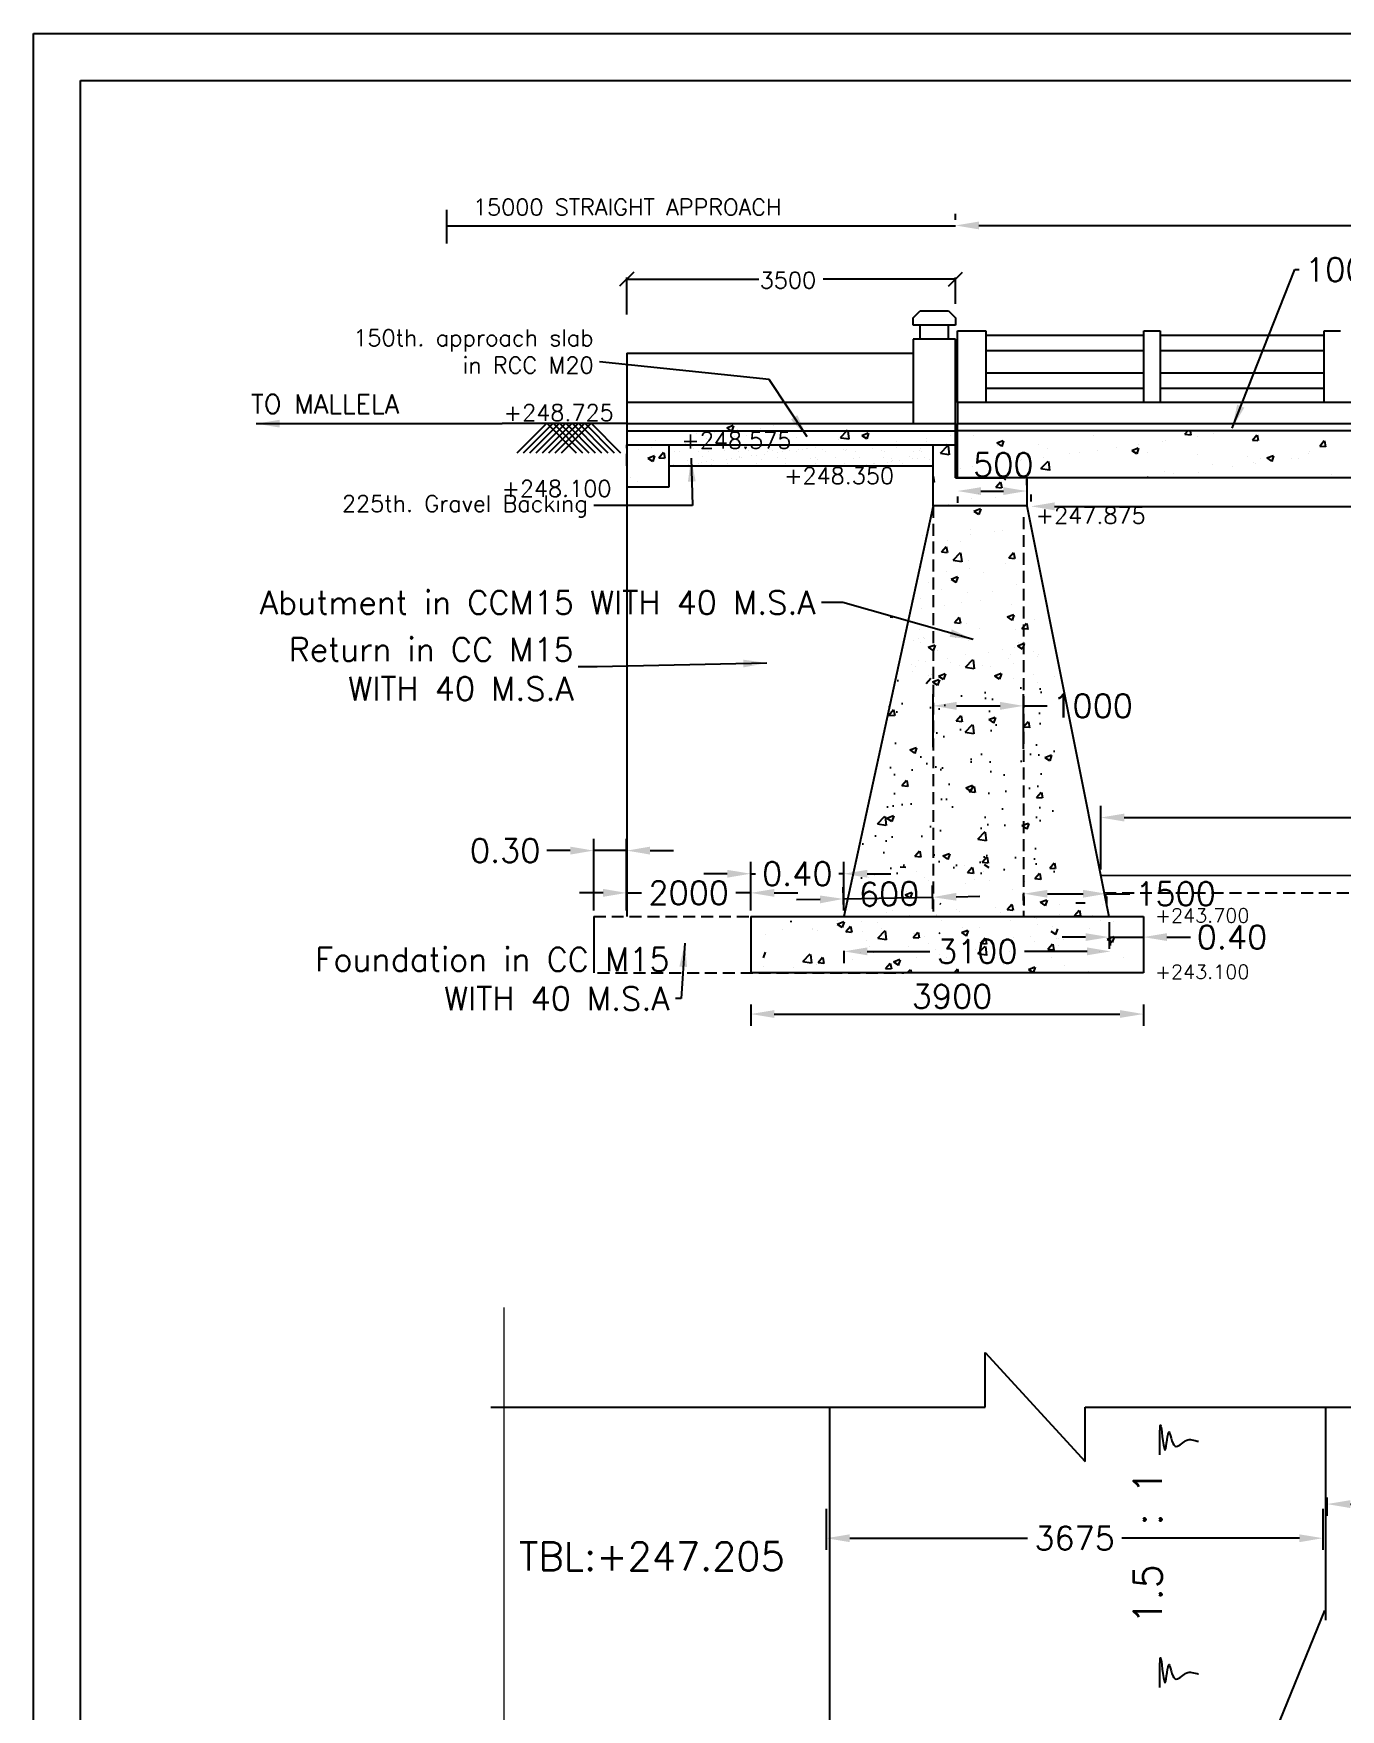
# Model space of a CAD drawing. Header units: inches. Extents: x 51525 to 54746, y 80446 to 81529.
# Drawn here: x 51525.3 to 51664.4, y 81328 to 81506.5 of the extents above; entities that cross this region are included whole.
import ezdxf

# ---------------------------------------------------------------- set-up
doc = ezdxf.new("R2010")
doc.units = ezdxf.units.IN
doc.header["$MEASUREMENT"] = 0
doc.linetypes.add('DASHED2', pattern=[9.525, 6.35, -3.175])
doc.layers.add('dim', color=2, linetype='Continuous')
doc.layers.add('text', color=6, linetype='Continuous')
doc.styles.add('rs', font='romans.shx')
doc.styles.get("Standard").update_dxf_attribs({"font": 'romans.shx'})
doc.dimstyles.new('ISO-25', dxfattribs={"dimtxt": 2.5, "dimasz": 2.5, "dimexe": 1.25, "dimexo": 0.625, "dimtad": 1, "dimtxsty": 'Standard', "dimcen": 2.5, "dimadec": 0, "dimazin": 0, "dimtfac": 1, "dimtmove": 0, "dimatfit": 3, "dimfxl": 1, "dimarcsym": 0})

# ---------------------------------------------------------------- blocks, each defined once
blk = doc.blocks.new('*D208')
at = {"layer": 'text', "color": 0, "lineweight": -2, "transparency": 16777216}
for p, q in [((51623.39, 81486.63), (51623.39, 81487.28)), ((51625.89, 81486.03), (51741.11, 81486.03)), ((51743.61, 81486.62), (51743.61, 81487.28))]:
    blk.add_line(p, q, dxfattribs=at)
at = {"layer": 'text', "color": 0, "transparency": 16777216}
for points in [[(51625.89, 81486.45), (51625.89, 81485.62), (51623.39, 81486.03)], [(51741.11, 81486.45), (51741.11, 81485.62), (51743.61, 81486.03)]]:
    blk.add_solid(points, dxfattribs=at)
at = {"layer": 'text', "color": 0, "transparency": 16777216, "insert": (51683.5, 81487.91), "char_height": 2.5, "attachment_point": 5}
blk.add_mtext('6000', dxfattribs=at)
blk = doc.blocks.new('*D211')
at = {"color": 0, "lineweight": -2, "transparency": 16777216}
for p, q in [((51601.6, 81403.1), (51601.6, 81400.83)), ((51604.1, 81402.08), (51640.9, 81402.08)), ((51643.4, 81403.1), (51643.4, 81400.83))]:
    blk.add_line(p, q, dxfattribs=at)
at = {"color": 0, "transparency": 16777216}
for points in [[(51604.1, 81402.5), (51604.1, 81401.67), (51601.6, 81402.08)], [(51640.9, 81402.5), (51640.9, 81401.67), (51643.4, 81402.08)]]:
    blk.add_solid(points, dxfattribs=at)
at = {"color": 0, "transparency": 16777216, "insert": (51623.03, 81403.96), "char_height": 2.5, "attachment_point": 5}
blk.add_mtext('3900', dxfattribs=at)
blk = doc.blocks.new('*D218')
at = {"layer": 'text', "color": 0, "lineweight": -2, "transparency": 16777216}
for p, q in [((51631.44, 81456.63), (51631.44, 81457.38)), ((51738.61, 81456.75), (51738.61, 81457.38)), ((51633.94, 81456.13), (51680, 81456.13)), ((51736.11, 81456.13), (51690.06, 81456.13))]:
    blk.add_line(p, q, dxfattribs=at)
at = {"layer": 'text', "color": 0, "transparency": 16777216}
for points in [[(51633.94, 81456.55), (51633.94, 81455.71), (51631.44, 81456.13)], [(51736.11, 81456.55), (51736.11, 81455.71), (51738.61, 81456.13)]]:
    blk.add_solid(points, dxfattribs=at)
at = {"layer": 'text', "color": 0, "transparency": 16777216, "insert": (51685.03, 81456.13), "char_height": 2.5, "attachment_point": 5}
blk.add_mtext('5000', dxfattribs=at)
blk = doc.blocks.new('*D263')
at = {"color": 0, "lineweight": -2, "transparency": 16777216}
for p, q in [((51609.64, 81349.39), (51609.64, 81345.03)), ((51662.51, 81349.39), (51662.51, 81345.03)), ((51612.14, 81346.28), (51631.05, 81346.28)), ((51660.01, 81346.28), (51641.11, 81346.28))]:
    blk.add_line(p, q, dxfattribs=at)
at = {"color": 0, "transparency": 16777216}
for points in [[(51612.14, 81346.69), (51612.14, 81345.86), (51609.64, 81346.28)], [(51660.01, 81346.69), (51660.01, 81345.86), (51662.51, 81346.28)]]:
    blk.add_solid(points, dxfattribs=at)
at = {"color": 0, "transparency": 16777216, "insert": (51636.08, 81346.28), "char_height": 2.5, "attachment_point": 5}
blk.add_mtext('3675', dxfattribs=at)
blk = doc.blocks.new('*D264')
at = {"color": 0, "lineweight": -2, "transparency": 16777216}
for p, q in [((51639.91, 81409.38), (51639.91, 81410)), ((51611.51, 81408.82), (51611.51, 81407.5)), ((51614.01, 81408.75), (51620.68, 81408.75)), ((51637.41, 81408.75), (51630.74, 81408.75))]:
    blk.add_line(p, q, dxfattribs=at)
at = {"color": 0, "transparency": 16777216}
for points in [[(51614.01, 81409.17), (51614.01, 81408.34), (51611.51, 81408.75)], [(51637.41, 81409.17), (51637.41, 81408.34), (51639.91, 81408.75)]]:
    blk.add_solid(points, dxfattribs=at)
at = {"color": 0, "transparency": 16777216, "insert": (51625.71, 81408.75), "char_height": 2.5, "attachment_point": 5}
blk.add_mtext('3100', dxfattribs=at)
blk = doc.blocks.new('*D265')
at = {"color": 0, "lineweight": -2, "transparency": 16777216}
for p, q in [((51621.01, 81430.5), (51621.01, 81436.14)), ((51630.64, 81430.32), (51630.64, 81436.14)), ((51623.51, 81434.89), (51628.14, 81434.89)), ((51630.64, 81434.89), (51633.14, 81434.89))]:
    blk.add_line(p, q, dxfattribs=at)
at = {"color": 0, "transparency": 16777216}
for points in [[(51623.51, 81435.31), (51623.51, 81434.47), (51621.01, 81434.89)], [(51628.14, 81435.31), (51628.14, 81434.47), (51630.64, 81434.89)]]:
    blk.add_solid(points, dxfattribs=at)
at = {"color": 0, "transparency": 16777216, "insert": (51638, 81434.89), "char_height": 2.5, "attachment_point": 5}
blk.add_mtext('1000', dxfattribs=at)
blk = doc.blocks.new('*D266')
at = {"color": 0, "lineweight": -2, "transparency": 16777216}
for p, q in [((51608.98, 81414.29), (51606.48, 81414.24)), ((51611.5, 81413.1), (51611.45, 81415.59)), ((51611.48, 81414.34), (51620.98, 81414.52)), ((51621, 81413.28), (51620.95, 81415.77)), ((51623.48, 81414.57), (51625.98, 81414.62))]:
    blk.add_line(p, q, dxfattribs=at)
at = {"color": 0, "transparency": 16777216}
for points in [[(51608.97, 81414.7), (51608.99, 81413.87), (51611.48, 81414.34)], [(51623.47, 81414.98), (51623.49, 81414.15), (51620.98, 81414.52)]]:
    blk.add_solid(points, dxfattribs=at)
at = {"color": 0, "transparency": 16777216, "insert": (51616.33, 81414.87), "char_height": 2.5, "attachment_point": 5, "rotation": 1.1048}
blk.add_mtext('600', dxfattribs=at)
blk = doc.blocks.new('*D274')
at = {"color": 0, "lineweight": -2, "transparency": 16777216}
for p, q in [((51630.68, 81414.61), (51630.68, 81413.64)), ((51633.18, 81414.89), (51636.97, 81414.89)), ((51639.47, 81414.89), (51641.97, 81414.89)), ((51639.47, 81414.61), (51639.47, 81413.64))]:
    blk.add_line(p, q, dxfattribs=at)
at = {"color": 0, "transparency": 16777216}
for points in [[(51633.18, 81415.3), (51633.18, 81414.47), (51630.68, 81414.89)], [(51636.97, 81415.3), (51636.97, 81414.47), (51639.47, 81414.89)]]:
    blk.add_solid(points, dxfattribs=at)
at = {"color": 0, "transparency": 16777216, "insert": (51646.83, 81414.89), "char_height": 2.5, "attachment_point": 5}
blk.add_mtext('1500', dxfattribs=at)
blk = doc.blocks.new('*D275')
at = {"color": 0, "lineweight": -2, "transparency": 16777216}
for p, q in [((51662.93, 81350.6), (51662.93, 81348.66)), ((51823.73, 81350.6), (51823.73, 81348.66)), ((51665.43, 81349.91), (51738.36, 81349.91)), ((51821.23, 81349.91), (51748.3, 81349.91))]:
    blk.add_line(p, q, dxfattribs=at)
at = {"color": 0, "transparency": 16777216}
for points in [[(51665.43, 81350.33), (51665.43, 81349.49), (51662.93, 81349.91)], [(51821.23, 81350.33), (51821.23, 81349.49), (51823.73, 81349.91)]]:
    blk.add_solid(points, dxfattribs=at)
at = {"color": 0, "transparency": 16777216, "insert": (51743.33, 81349.91), "char_height": 2.5, "attachment_point": 5}
blk.add_mtext('6500', dxfattribs=at)
blk = doc.blocks.new('*D310')
at = {"color": 0, "lineweight": -2, "transparency": 16777216}
for p, q in [((51638.86, 81417.46), (51638.86, 81424.25)), ((51851.07, 81417.72), (51851.07, 81424.25)), ((51641.36, 81423), (51715.88, 81423)), ((51848.57, 81423), (51725.94, 81423))]:
    blk.add_line(p, q, dxfattribs=at)
at = {"color": 0, "transparency": 16777216}
for points in [[(51641.36, 81423.42), (51641.36, 81422.58), (51638.86, 81423)], [(51848.57, 81423.42), (51848.57, 81422.58), (51851.07, 81423)]]:
    blk.add_solid(points, dxfattribs=at)
at = {"color": 0, "transparency": 16777216, "insert": (51720.91, 81422.72), "char_height": 2.5, "attachment_point": 5}
blk.add_mtext('8760', dxfattribs=at)
blk = doc.blocks.new('*D333')
at = {"color": 0, "lineweight": -2, "transparency": 16777216}
for p, q in [((51601.6, 81413.1), (51601.6, 81418.27)), ((51611.5, 81413.72), (51611.5, 81418.27)), ((51599.1, 81417.02), (51596.6, 81417.02)), ((51601.6, 81417.02), (51602.12, 81417.02)), ((51611.5, 81417.02), (51610.99, 81417.02)), ((51614, 81417.02), (51616.5, 81417.02))]:
    blk.add_line(p, q, dxfattribs=at)
at = {"color": 0, "transparency": 16777216}
for points in [[(51599.1, 81417.43), (51599.1, 81416.6), (51601.6, 81417.02)], [(51614, 81417.43), (51614, 81416.6), (51611.5, 81417.02)]]:
    blk.add_solid(points, dxfattribs=at)
at = {"color": 0, "transparency": 16777216, "insert": (51606.55, 81417.02), "char_height": 2.5, "attachment_point": 5}
blk.add_mtext('0.40', dxfattribs=at)
blk = doc.blocks.new('*D334')
at = {"color": 0, "lineweight": -2, "transparency": 16777216}
for p, q in [((51588.39, 81413.1), (51588.39, 81416.23)), ((51601.6, 81413.1), (51601.6, 81416.23)), ((51585.89, 81414.98), (51583.39, 81414.98)), ((51588.39, 81414.98), (51589.97, 81414.98)), ((51601.6, 81414.98), (51600.03, 81414.98)), ((51604.1, 81414.98), (51606.6, 81414.98))]:
    blk.add_line(p, q, dxfattribs=at)
at = {"color": 0, "transparency": 16777216}
for points in [[(51585.89, 81415.4), (51585.89, 81414.56), (51588.39, 81414.98)], [(51604.1, 81415.4), (51604.1, 81414.56), (51601.6, 81414.98)]]:
    blk.add_solid(points, dxfattribs=at)
at = {"color": 0, "transparency": 16777216, "insert": (51595, 81414.98), "char_height": 2.5, "attachment_point": 5}
blk.add_mtext('2000', dxfattribs=at)
blk = doc.blocks.new('*D335')
at = {"color": 0, "lineweight": -2, "transparency": 16777216}
for p, q in [((51584.89, 81413.1), (51584.89, 81420.73)), ((51588.39, 81413.1), (51588.39, 81420.73)), ((51582.39, 81419.48), (51579.89, 81419.48)), ((51588.39, 81419.48), (51584.89, 81419.48)), ((51590.89, 81419.48), (51593.39, 81419.48))]:
    blk.add_line(p, q, dxfattribs=at)
at = {"color": 0, "transparency": 16777216}
for points in [[(51582.39, 81419.9), (51582.39, 81419.06), (51584.89, 81419.48)], [(51590.89, 81419.9), (51590.89, 81419.06), (51588.39, 81419.48)]]:
    blk.add_solid(points, dxfattribs=at)
at = {"color": 0, "transparency": 16777216, "insert": (51575.46, 81419.48), "char_height": 2.5, "attachment_point": 5}
blk.add_mtext('0.30', dxfattribs=at)
blk = doc.blocks.new('*D336')
at = {"color": 0, "lineweight": -2, "transparency": 16777216}
for p, q in [((51639.74, 81411.85), (51639.74, 81409.02)), ((51643.4, 81411.85), (51643.4, 81409.02)), ((51637.24, 81410.27), (51634.74, 81410.27)), ((51639.74, 81410.27), (51643.4, 81410.27)), ((51645.9, 81410.27), (51648.4, 81410.27))]:
    blk.add_line(p, q, dxfattribs=at)
at = {"color": 0, "transparency": 16777216}
for points in [[(51637.24, 81410.69), (51637.24, 81409.86), (51639.74, 81410.27)], [(51645.9, 81410.69), (51645.9, 81409.86), (51643.4, 81410.27)]]:
    blk.add_solid(points, dxfattribs=at)
at = {"color": 0, "transparency": 16777216, "insert": (51652.83, 81410.27), "char_height": 2.5, "attachment_point": 5}
blk.add_mtext('0.40', dxfattribs=at)
blk = doc.blocks.new('*D344')
at = {"color": 0, "lineweight": -2, "transparency": 16777216}
for p, q in [((51630.99, 81458.38), (51630.99, 81459.01)), ((51623.61, 81457.18), (51623.61, 81456.51)), ((51626.11, 81457.76), (51628.49, 81457.76))]:
    blk.add_line(p, q, dxfattribs=at)
at = {"color": 0, "transparency": 16777216}
for points in [[(51626.11, 81458.17), (51626.11, 81457.34), (51623.61, 81457.76)], [(51628.49, 81458.17), (51628.49, 81457.34), (51630.99, 81457.76)]]:
    blk.add_solid(points, dxfattribs=at)
at = {"color": 0, "transparency": 16777216, "insert": (51628.49, 81460.57), "char_height": 2.5, "attachment_point": 5}
blk.add_mtext('500', dxfattribs=at)

msp = doc.modelspace()

# ---------------------------------------------------------------- hatches: boundary and pattern name
h = msp.add_hatch()
h.set_pattern_fill('AR-CONC', color=256, style=0)
h.set_pattern_definition([(50, (0, 0), (7.17260183, -0.62752135), [0.75, -8.25]), (355, (0, 0), (-1.38751334, 7.52192134), [0.6, -6.6]), (100.4514, (0.598, -0.052), (5.7850938, 6.8943954), [0.6374019, -7.0114211]), (46.1842, (0, 2), (10.6724105, -1.65519014), [1.125, -12.375]), (96.6356, (0.889, 1.862), (9.346627, 9.7411787), [0.9561029, -10.51713]), (351.1842, (0, 2), (9.3466195, 9.741186), [0.9, -9.9]), (21, (1, 1.5), (5.96907052, -4.0261889), [0.75, -8.25]), (326, (1, 1.5), (2.4331533, 7.25150045), [0.6, -6.6]), (71.4514, (1.4974, 1.1645), (8.4022263, 3.22530497), [0.6374019, -7.0114211]), (37.5, (0, 0), (0.12159855, 3.32893854), [0, -6.52, 0, -6.7, 0, -6.625]), (7.5, (0, 0), (2.63069537, 3.94411712), [0, -3.82, 0, -6.37, 0, -2.525]), (327.5, (-2.23, 0), (5.33822436, -0.22554872), [0, -2.5, 0, -7.8, 0, -10.35]), (317.5, (-3.23, 0), (5.8318617, 1.00104982), [0, -3.25, 0, -5.18, 0, -7.35])])
edge = h.paths.add_edge_path()
edge.add_line((51612.578, 81416.579), (51635.614, 81416.579))
edge.add_line((51635.614, 81416.579), (51633.105, 81437.063))
edge.add_line((51633.105, 81437.063), (51616.911, 81437.974))
edge.add_line((51616.911, 81437.974), (51611.515, 81412.472))

# ---------------------------------------------------------------- linework, layer by layer
at = {"color": 0}
for p, q in [((51569.402, 81486.004), (51572.735, 81486.004)), ((51569.785, 81486.004), (51573.117, 81486.004)), ((51570.168, 81486.004), (51573.5, 81486.004)), ((51618.895, 81476.183), (51619.645, 81476.933)), ((51619.645, 81476.933), (51622.645, 81476.933)), ((51622.645, 81476.933), (51623.395, 81476.183)), ((51618.895, 81475.433), (51618.895, 81476.183)), ((51623.395, 81475.433), (51618.895, 81475.433)), ((51619.645, 81473.933), (51619.645, 81475.433)), ((51622.645, 81473.933), (51622.645, 81475.433)), ((51623.395, 81476.183), (51623.395, 81475.433)), ((51623.395, 81473.933), (51618.895, 81473.933)), ((51618.895, 81473.933), (51618.895, 81464.933)), ((51623.395, 81459.183), (51623.395, 81473.933)), ((51623.615, 81467.183), (51623.615, 81474.808)), ((51623.615, 81474.808), (51626.615, 81474.808)), ((51626.615, 81474.808), (51626.615, 81467.183)), ((51643.44, 81474.308), (51626.615, 81474.308)), ((51643.44, 81467.183), (51643.44, 81474.808)), ((51643.44, 81474.808), (51645.19, 81474.808)), ((51645.19, 81474.808), (51645.19, 81467.183)), ((51662.64, 81474.308), (51645.19, 81474.308)), ((51662.64, 81467.183), (51662.64, 81474.808)), ((51662.64, 81474.808), (51664.39, 81474.808)), ((51588.395, 81472.433), (51618.895, 81472.433)), ((51588.395, 81472.433), (51588.395, 81458.183)), ((51643.44, 81472.683), (51626.615, 81472.683)), ((51662.64, 81472.683), (51645.19, 81472.683)), ((51643.44, 81470.308), (51626.615, 81470.308)), ((51662.64, 81470.308), (51645.19, 81470.308)), ((51643.44, 81468.683), (51626.615, 81468.683)), ((51662.64, 81468.683), (51645.19, 81468.683)), ((51618.895, 81467.183), (51588.395, 81467.183)), ((51618.895, 81467.183), (51588.395, 81467.183)), ((51626.615, 81467.183), (51623.615, 81467.183)), ((51703.415, 81467.183), (51623.615, 81467.183)), ((51623.615, 81467.183), (51623.615, 81464.933)), ((51645.19, 81467.183), (51643.44, 81467.183)), ((51664.39, 81467.183), (51662.64, 81467.183)), ((51588.395, 81464.933), (51575.143, 81464.933)), ((51579.884, 81464.98), (51576.702, 81461.799)), ((51580.559, 81464.98), (51577.377, 81461.799)), ((51581.234, 81464.98), (51578.052, 81461.799)), ((51581.909, 81464.98), (51578.727, 81461.799)), ((51582.584, 81464.98), (51579.402, 81461.799)), ((51583.066, 81461.799), (51579.884, 81464.98)), ((51583.259, 81464.98), (51580.077, 81461.799)), ((51583.741, 81461.799), (51580.559, 81464.98)), ((51583.934, 81464.98), (51580.752, 81461.799)), ((51584.416, 81461.799), (51581.234, 81464.98)), ((51584.609, 81464.98), (51581.427, 81461.799)), ((51585.091, 81461.799), (51581.909, 81464.98)), ((51585.766, 81461.799), (51582.584, 81464.98)), ((51586.441, 81461.799), (51583.259, 81464.98)), ((51587.116, 81461.799), (51583.934, 81464.98)), ((51587.791, 81461.799), (51584.609, 81464.98)), ((51588.395, 81464.933), (51623.395, 81464.933)), ((51599.046, 81464.487), (51599.746, 81464.756)), ((51599.046, 81464.487), (51599.497, 81464.183)), ((51599.63, 81464.183), (51599.809, 81464.716)), ((51600.243, 81464.271), (51600.243, 81464.271)), ((51601.42, 81464.927), (51601.419, 81464.933)), ((51602.687, 81464.399), (51602.687, 81464.399)), ((51604.03, 81464.769), (51604.03, 81464.769)), ((51605.012, 81464.247), (51605.012, 81464.247)), ((51610.063, 81464.887), (51610.063, 81464.887)), ((51611.84, 81464.183), (51611.918, 81464.264)), ((51611.986, 81464.183), (51611.982, 81464.221)), ((51616.747, 81464.205), (51616.747, 81464.205)), ((51588.395, 81464.183), (51623.395, 81464.183)), ((51588.395, 81462.683), (51623.395, 81462.683)), ((51590.464, 81464.137), (51590.464, 81464.137)), ((51591.424, 81463.11), (51591.424, 81463.11)), ((51592.895, 81462.683), (51592.895, 81460.433)), ((51592.895, 81462.683), (51592.895, 81458.183)), ((51594.684, 81462.793), (51594.684, 81462.793)), ((51595.366, 81462.455), (51595.366, 81462.455)), ((51595.802, 81463.912), (51595.802, 81463.912)), ((51596.855, 81463.398), (51596.855, 81463.398)), ((51597.739, 81463.941), (51597.739, 81463.941)), ((51599.497, 81464.183), (51599.544, 81464.152)), ((51599.607, 81464.112), (51599.63, 81464.183)), ((51599.878, 81463.543), (51599.878, 81463.543)), ((51601.141, 81463.686), (51601.141, 81463.686)), ((51606.479, 81463.46), (51606.479, 81463.46)), ((51608.444, 81462.407), (51608.444, 81462.407)), ((51609.802, 81462.586), (51609.802, 81462.586)), ((51610.323, 81462.654), (51610.323, 81462.654)), ((51610.915, 81463.204), (51610.915, 81463.204)), ((51611.139, 81463.453), (51611.177, 81463.492)), ((51611.139, 81463.453), (51611.264, 81463.433)), ((51611.177, 81463.492), (51611.84, 81464.183)), ((51611.264, 81463.433), (51612.028, 81463.315)), ((51611.817, 81463.235), (51611.817, 81463.235)), ((51612.092, 81463.272), (51611.986, 81464.183)), ((51613.417, 81463.686), (51614.118, 81463.955)), ((51613.417, 81463.686), (51613.915, 81463.351)), ((51613.978, 81463.311), (51614.181, 81463.915)), ((51617.155, 81463.009), (51617.155, 81463.009)), ((51620.27, 81463.012), (51620.27, 81463.012)), ((51620.321, 81463.316), (51620.321, 81463.316)), ((51620.995, 81462.683), (51620.995, 81456.183)), ((51621.811, 81461.797), (51622.59, 81462.609)), ((51622.493, 81462.784), (51622.493, 81462.784)), ((51622.764, 81461.616), (51622.654, 81462.566)), ((51622.824, 81463.646), (51622.824, 81463.646)), ((51703.415, 81464.183), (51623.615, 81464.183)), ((51625.321, 81463.652), (51625.321, 81463.652)), ((51626.612, 81464.144), (51626.612, 81464.144)), ((51627.789, 81462.885), (51628.489, 81463.154)), ((51627.789, 81462.885), (51628.286, 81462.55)), ((51627.832, 81462.558), (51627.832, 81462.558)), ((51628.349, 81462.51), (51628.552, 81463.115)), ((51632.23, 81462.708), (51632.23, 81462.708)), ((51638.061, 81463.709), (51638.061, 81463.709)), ((51640.579, 81462.418), (51640.579, 81462.418)), ((51642.903, 81462.691), (51642.903, 81462.691)), ((51645.406, 81463.021), (51645.406, 81463.021)), ((51645.773, 81463.167), (51645.773, 81463.167)), ((51647.823, 81463.808), (51648.137, 81464.183)), ((51647.823, 81463.808), (51648.421, 81463.756)), ((51648.483, 81463.716), (51648.397, 81464.183)), ((51649.193, 81463.519), (51649.193, 81463.519)), ((51650.907, 81463.871), (51650.907, 81463.871)), ((51654.995, 81463.181), (51655.478, 81463.755)), ((51654.996, 81463.181), (51655.593, 81463.128)), ((51655.656, 81463.088), (51655.54, 81463.715)), ((51662.168, 81462.553), (51662.65, 81463.128)), ((51662.168, 81462.553), (51662.766, 81462.501)), ((51662.829, 81462.461), (51662.713, 81463.088)), ((51589.633, 81462.153), (51589.633, 81462.153)), ((51590.644, 81461.262), (51591.344, 81461.531)), ((51590.644, 81461.262), (51591.141, 81460.926)), ((51591.023, 81462.396), (51591.023, 81462.396)), ((51591.204, 81460.887), (51591.407, 81461.491)), ((51591.83, 81461.306), (51592.312, 81461.881)), ((51591.83, 81461.306), (51592.427, 81461.254)), ((51592.49, 81461.214), (51592.374, 81461.841)), ((51593.506, 81461.989), (51593.506, 81461.989)), ((51594.025, 81461.932), (51594.025, 81461.932)), ((51594.858, 81461.051), (51594.858, 81461.051)), ((51594.985, 81460.635), (51594.985, 81460.635)), ((51595.55, 81462.286), (51595.55, 81462.286)), ((51596.007, 81460.669), (51596.007, 81460.669)), ((51596.064, 81461.977), (51596.064, 81461.977)), ((51596.343, 81460.814), (51596.343, 81460.814)), ((51596.42, 81461.489), (51596.42, 81461.489)), ((51596.864, 81460.883), (51596.864, 81460.883)), ((51597.139, 81461.937), (51597.139, 81461.937)), ((51597.476, 81461.085), (51597.476, 81461.085)), ((51597.677, 81460.99), (51597.677, 81460.99)), ((51598.765, 81462.074), (51598.765, 81462.074)), ((51599.035, 81461.168), (51599.035, 81461.168)), ((51599.121, 81460.675), (51599.121, 81460.675)), ((51599.427, 81462.367), (51599.427, 81462.367)), ((51599.556, 81461.237), (51599.556, 81461.237)), ((51600.034, 81461.073), (51600.034, 81461.073)), ((51600.253, 81461.943), (51600.253, 81461.943)), ((51600.369, 81461.344), (51600.369, 81461.344)), ((51600.422, 81461.455), (51600.422, 81461.455)), ((51600.606, 81461.286), (51600.606, 81461.286)), ((51601.383, 81462.107), (51601.383, 81462.107)), ((51601.727, 81461.523), (51601.727, 81461.523)), ((51602.235, 81460.68), (51602.235, 81460.68)), ((51602.247, 81461.591), (51602.247, 81461.591)), ((51602.735, 81461.17), (51602.735, 81461.17)), ((51603.06, 81461.698), (51603.06, 81461.698)), ((51603.367, 81461.949), (51603.367, 81461.949)), ((51603.428, 81462.332), (51603.428, 81462.332)), ((51603.612, 81462.163), (51603.612, 81462.163)), ((51603.941, 81462.095), (51603.941, 81462.095)), ((51604.419, 81461.877), (51604.419, 81461.877)), ((51604.482, 81461.366), (51604.482, 81461.366)), ((51604.939, 81461.946), (51604.939, 81461.946)), ((51605.349, 81460.686), (51605.349, 81460.686)), ((51605.353, 81461.203), (51605.353, 81461.203)), ((51605.752, 81462.053), (51605.752, 81462.053)), ((51606.482, 81461.954), (51606.482, 81461.954)), ((51606.642, 81462.192), (51606.642, 81462.192)), ((51607.11, 81462.232), (51607.11, 81462.232)), ((51607.488, 81462.244), (51607.488, 81462.244)), ((51607.631, 81462.3), (51607.631, 81462.3)), ((51607.911, 81461.191), (51607.911, 81461.191)), ((51608.464, 81460.692), (51608.464, 81460.692)), ((51608.484, 81461.332), (51608.484, 81461.332)), ((51608.668, 81461.163), (51608.668, 81461.163)), ((51609.259, 81462.226), (51609.259, 81462.226)), ((51609.596, 81461.96), (51609.596, 81461.96)), ((51610.612, 81461.288), (51610.612, 81461.288)), ((51611.49, 81462.209), (51611.49, 81462.209)), ((51611.578, 81460.697), (51611.578, 81460.697)), ((51611.674, 81462.041), (51611.674, 81462.041)), ((51611.818, 81462.214), (51611.818, 81462.214)), ((51612.544, 81461.243), (51612.544, 81461.243)), ((51612.71, 81461.966), (51612.71, 81461.966)), ((51613.229, 81461.322), (51613.229, 81461.322)), ((51614.518, 81462.311), (51614.518, 81462.311)), ((51614.692, 81460.703), (51614.692, 81460.703)), ((51614.749, 81460.648), (51614.749, 81460.648)), ((51615.55, 81462.121), (51615.55, 81462.121)), ((51615.787, 81461.309), (51615.787, 81461.309)), ((51615.824, 81461.971), (51615.824, 81461.971)), ((51616.108, 81460.827), (51616.108, 81460.827)), ((51616.546, 81461.209), (51616.546, 81461.209)), ((51616.628, 81460.895), (51616.628, 81460.895)), ((51616.73, 81461.04), (51616.73, 81461.04)), ((51617.136, 81462.344), (51617.136, 81462.344)), ((51617.441, 81461.002), (51617.441, 81461.002)), ((51617.806, 81460.709), (51617.806, 81460.709)), ((51618.488, 81461.407), (51618.488, 81461.407)), ((51618.799, 81461.181), (51618.799, 81461.181)), ((51618.938, 81461.977), (51618.938, 81461.977)), ((51619.32, 81461.25), (51619.32, 81461.25)), ((51619.552, 81462.087), (51619.552, 81462.087)), ((51619.694, 81462.332), (51619.694, 81462.332)), ((51619.736, 81461.918), (51619.736, 81461.918)), ((51620.133, 81461.357), (51620.133, 81461.357)), ((51620.606, 81461.121), (51620.606, 81461.121)), ((51620.92, 81460.714), (51620.92, 81460.714)), ((51621.811, 81461.797), (51622.701, 81461.659)), ((51626.398, 81461.706), (51626.398, 81461.706)), ((51630.296, 81461.032), (51630.296, 81461.032)), ((51630.393, 81461.073), (51630.393, 81461.073)), ((51632.484, 81460.142), (51633.263, 81460.954)), ((51632.8, 81461.361), (51632.8, 81461.361)), ((51633.17, 81462.333), (51633.17, 81462.333)), ((51633.437, 81459.961), (51633.326, 81460.911)), ((51635.528, 81461.777), (51635.528, 81461.777)), ((51636.587, 81461.86), (51636.587, 81461.86)), ((51638.508, 81462.107), (51638.508, 81462.107)), ((51642.16, 81462.084), (51642.86, 81462.353)), ((51642.16, 81462.084), (51642.657, 81461.749)), ((51642.72, 81461.709), (51642.923, 81462.314)), ((51643.846, 81461.882), (51643.846, 81461.882)), ((51649.185, 81461.656), (51649.185, 81461.656)), ((51654.523, 81461.431), (51654.523, 81461.431)), ((51655.144, 81460.745), (51655.144, 81460.745)), ((51655.382, 81460.736), (51655.382, 81460.736)), ((51655.837, 81461.183), (51655.837, 81461.183)), ((51656.531, 81461.284), (51657.232, 81461.552)), ((51656.531, 81461.284), (51657.029, 81460.948)), ((51657.092, 81460.908), (51657.294, 81461.513)), ((51659.169, 81461.235), (51659.169, 81461.235)), ((51659.861, 81461.205), (51659.861, 81461.205)), ((51660.976, 81461.746), (51660.976, 81461.746)), ((51661.03, 81461.932), (51661.03, 81461.932)), ((51588.395, 81460.433), (51588.395, 81412.472)), ((51588.517, 81459.027), (51588.517, 81459.027)), ((51588.793, 81459.165), (51588.793, 81459.165)), ((51592.895, 81460.433), (51620.995, 81460.433)), ((51593.414, 81460.611), (51593.414, 81460.611)), ((51593.652, 81460.46), (51593.652, 81460.46)), ((51594.172, 81460.528), (51594.172, 81460.528)), ((51597.416, 81460.577), (51597.416, 81460.577)), ((51601.476, 81460.488), (51601.476, 81460.488)), ((51605.478, 81460.454), (51605.478, 81460.454)), ((51613.416, 81460.473), (51613.416, 81460.473)), ((51613.936, 81460.541), (51613.936, 81460.541)), ((51615.114, 81460.434), (51615.114, 81460.434)), ((51618.228, 81460.44), (51618.228, 81460.44)), ((51620.995, 81459.362), (51621.002, 81459.371)), ((51621.18, 81458.704), (51621.065, 81459.331)), ((51623.395, 81459.183), (51623.395, 81459.183)), ((51623.395, 81459.183), (51628.495, 81459.183)), ((51623.981, 81460.2), (51623.981, 81460.2)), ((51625.2, 81460.323), (51625.2, 81460.323)), ((51628.745, 81458.933), (51628.495, 81459.183)), ((51630.995, 81459.183), (51630.995, 81456.183)), ((51632.484, 81460.142), (51633.373, 81460.004)), ((51643.824, 81459.183), (51643.935, 81459.299)), ((51644.007, 81459.183), (51643.999, 81459.256)), ((51645.651, 81459.838), (51645.651, 81459.838)), ((51646.563, 81459.575), (51646.563, 81459.575)), ((51649.312, 81459.744), (51649.312, 81459.744)), ((51650.785, 81460.542), (51650.785, 81460.542)), ((51652.878, 81460.407), (51652.878, 81460.407)), ((51663.372, 81459.55), (51663.372, 81459.55)), ((51592.895, 81458.183), (51588.395, 81458.183)), ((51589.511, 81458.824), (51589.511, 81458.824)), ((51620.995, 81458.755), (51621.118, 81458.744)), ((51625.884, 81457.448), (51625.884, 81457.448)), ((51627.666, 81457.088), (51627.666, 81457.088)), ((51627.693, 81458.169), (51628.175, 81458.743)), ((51627.693, 81458.169), (51628.29, 81458.116)), ((51628.353, 81458.077), (51628.237, 81458.703)), ((51621.015, 81456.183), (51611.515, 81412.472)), ((51630.995, 81456.183), (51620.995, 81456.183)), ((51622.655, 81456.331), (51622.655, 81456.331)), ((51625.078, 81456.995), (51625.078, 81456.995)), ((51625.356, 81455.634), (51626.056, 81455.903)), ((51625.356, 81455.634), (51625.853, 81455.298)), ((51625.916, 81455.259), (51626.119, 81455.863)), ((51625.985, 81455.74), (51625.985, 81455.74)), ((51627.993, 81456.105), (51627.993, 81456.105)), ((51630.995, 81456.183), (51639.736, 81412.472)), ((51624.956, 81453.666), (51624.956, 81453.666)), ((51628.381, 81453.544), (51628.381, 81453.544)), ((51619.905, 81453.025), (51619.905, 81453.025)), ((51621.907, 81451.274), (51622.39, 81451.849)), ((51622.568, 81451.182), (51622.452, 81451.809)), ((51622.549, 81452.543), (51622.549, 81452.543)), ((51623.895, 81452.365), (51623.895, 81452.365)), ((51625.035, 81453.143), (51625.035, 81453.143)), ((51627.538, 81453.473), (51627.538, 81453.473)), ((51621.908, 81451.274), (51622.505, 81451.222)), ((51623.137, 81450.401), (51623.916, 81451.213)), ((51623.137, 81450.401), (51624.027, 81450.263)), ((51624.09, 81450.22), (51623.98, 81451.17)), ((51624.835, 81450.337), (51624.835, 81450.337)), ((51628.695, 81450.027), (51628.695, 81450.027)), ((51629.08, 81450.647), (51629.562, 81451.221)), ((51629.08, 81450.647), (51629.678, 81450.595)), ((51629.741, 81450.555), (51629.625, 81451.181)), ((51619.784, 81449.696), (51619.784, 81449.696)), ((51622.404, 81449.199), (51622.404, 81449.199)), ((51622.922, 81448.382), (51623.623, 81448.651)), ((51622.922, 81448.382), (51623.42, 81448.047)), ((51623.483, 81448.007), (51623.686, 81448.612)), ((51624.908, 81449.529), (51624.908, 81449.529)), ((51626.368, 81449.044), (51626.368, 81449.044)), ((51619.662, 81446.368), (51619.662, 81446.368)), ((51620.536, 81448.043), (51620.536, 81448.043)), ((51621.948, 81447.255), (51621.948, 81447.255)), ((51624.713, 81447.008), (51624.713, 81447.008)), ((51627.286, 81447.03), (51627.286, 81447.03)), ((51629.907, 81447.757), (51629.907, 81447.757)), ((51618.718, 81446.138), (51618.718, 81446.138)), ((51619.774, 81445.255), (51619.774, 81445.255)), ((51622.277, 81445.585), (51622.277, 81445.585)), ((51624.056, 81445.912), (51624.056, 81445.912)), ((51626.064, 81446.083), (51626.064, 81446.083)), ((51628.892, 81444.356), (51629.592, 81444.625)), ((51629.394, 81445.687), (51629.394, 81445.687)), ((51629.452, 81443.981), (51629.655, 81444.585)), ((51616.448, 81444.351), (51616.72, 81444.328)), ((51619.54, 81443.039), (51619.54, 81443.039)), ((51623.295, 81443.752), (51623.777, 81444.327)), ((51623.295, 81443.752), (51623.893, 81443.7)), ((51623.955, 81443.66), (51623.84, 81444.287)), ((51624.592, 81443.679), (51624.592, 81443.679)), ((51625.955, 81443.077), (51625.955, 81443.077)), ((51628.892, 81444.356), (51629.389, 81444.021)), ((51629.749, 81442.971), (51629.749, 81442.971)), ((51629.785, 81444.429), (51629.785, 81444.429)), ((51630.468, 81443.125), (51630.95, 81443.699)), ((51630.468, 81443.125), (51631.065, 81443.073)), ((51631.128, 81443.033), (51631.012, 81443.66)), ((51631.787, 81444.078), (51631.787, 81444.078)), ((51618.932, 81441.85), (51618.932, 81441.85)), ((51619.412, 81442.1), (51619.412, 81442.1)), ((51619.646, 81441.641), (51619.646, 81441.641)), ((51619.958, 81442.172), (51619.958, 81442.172)), ((51620.124, 81442.076), (51620.124, 81442.076)), ((51620.489, 81441.131), (51621.015, 81441.333)), ((51620.489, 81441.131), (51620.987, 81440.795)), ((51621.015, 81441.333), (51621.189, 81441.4)), ((51621.05, 81440.756), (51621.252, 81441.36)), ((51623.434, 81442.139), (51623.434, 81442.139)), ((51623.984, 81442.49), (51623.984, 81442.49)), ((51624.75, 81441.874), (51624.75, 81441.874)), ((51625.296, 81441.947), (51625.296, 81441.947)), ((51629.664, 81441.1), (51629.664, 81441.1)), ((51629.994, 81441.283), (51630.694, 81441.552)), ((51629.994, 81441.283), (51630.492, 81440.947)), ((51630.088, 81441.649), (51630.088, 81441.649)), ((51630.555, 81440.908), (51630.757, 81441.512)), ((51630.634, 81441.721), (51630.634, 81441.721)), ((51618.689, 81439.262), (51618.689, 81439.262)), ((51619.419, 81439.71), (51619.419, 81439.71)), ((51620.256, 81439.66), (51620.256, 81439.66)), ((51621.52, 81440.756), (51621.52, 81440.756)), ((51622.52, 81439.88), (51622.52, 81439.88)), ((51622.886, 81439.534), (51622.886, 81439.534)), ((51624.463, 81439.005), (51625.242, 81439.816)), ((51624.47, 81440.35), (51624.47, 81440.35)), ((51625.416, 81438.824), (51625.306, 81439.773)), ((51626.859, 81440.531), (51626.859, 81440.531)), ((51628.352, 81440.881), (51628.352, 81440.881)), ((51629.056, 81439.911), (51629.056, 81439.911)), ((51629.202, 81440.366), (51629.202, 81440.366)), ((51629.622, 81439.356), (51629.622, 81439.356)), ((51631.705, 81440.695), (51631.705, 81440.695)), ((51632.141, 81440.175), (51632.141, 81440.175)), ((51632.197, 81440.305), (51632.197, 81440.305)), ((51634.19, 81440.615), (51634.19, 81440.615)), ((51618.811, 81438.521), (51618.811, 81438.521)), ((51619.099, 81439.036), (51619.099, 81439.036)), ((51620.285, 81437.27), (51620.767, 81437.845)), ((51620.477, 81438.173), (51620.477, 81438.173)), ((51620.803, 81438.195), (51620.803, 81438.195)), ((51621.592, 81438.058), (51622.292, 81438.326)), ((51621.592, 81438.058), (51622.089, 81437.722)), ((51622.152, 81437.683), (51622.355, 81438.287)), ((51623.862, 81439.161), (51623.862, 81439.161)), ((51624.463, 81439.005), (51625.352, 81438.867)), ((51626.309, 81439.174), (51626.309, 81439.174)), ((51627.118, 81439.027), (51627.118, 81439.027)), ((51627.561, 81438.101), (51628.261, 81438.37)), ((51627.561, 81438.101), (51628.059, 81437.766)), ((51628.121, 81437.726), (51628.324, 81438.33)), ((51629.542, 81437.771), (51629.542, 81437.771)), ((51631.728, 81438.278), (51631.728, 81438.278)), ((51633.947, 81438.027), (51633.947, 81438.027)), ((51632.171, 81437.382), (51632.171, 81437.382)), ((51618.011, 81417.964), (51618.011, 81417.964)), ((51624.348, 81417.923), (51624.348, 81417.923)), ((51626.458, 81418.007), (51626.956, 81417.671)), ((51614.163, 81416.579), (51614.163, 81416.579)), ((51614.781, 81416.846), (51614.781, 81416.846)), ((51617.51, 81417.76), (51618.108, 81417.708)), ((51619.297, 81417.283), (51619.297, 81417.283)), ((51620.119, 81416.621), (51620.119, 81416.621)), ((51620.507, 81416.282), (51620.507, 81416.282)), ((51623.349, 81417.739), (51623.349, 81417.739)), ((51624.683, 81417.132), (51625.165, 81417.707)), ((51624.683, 81417.132), (51625.28, 81417.08)), ((51625.343, 81417.04), (51625.227, 81417.667)), ((51625.457, 81416.395), (51625.457, 81416.395)), ((51626.339, 81417.283), (51626.339, 81417.283)), ((51626.991, 81416.314), (51626.991, 81416.314)), ((51628.687, 81417.513), (51628.687, 81417.513)), ((51630.778, 81416.813), (51630.778, 81416.813)), ((51630.796, 81416.17), (51630.796, 81416.17)), ((51631.855, 81416.505), (51632.337, 81417.079)), ((51631.855, 81416.505), (51632.453, 81416.453)), ((51632.516, 81416.413), (51632.4, 81417.04)), ((51638.864, 81416.835), (51851.07, 81417.096)), ((51614.385, 81414.654), (51614.385, 81414.654)), ((51614.675, 81415.28), (51614.675, 81415.28)), ((51618.056, 81414.781), (51618.756, 81415.05)), ((51618.056, 81414.781), (51618.554, 81414.446)), ((51618.172, 81415.153), (51618.172, 81415.153)), ((51618.616, 81414.406), (51618.819, 81415.01)), ((51624.227, 81414.594), (51624.227, 81414.594)), ((51624.488, 81415.984), (51624.488, 81415.984)), ((51629.421, 81415.344), (51629.421, 81415.344)), ((51630.645, 81414.151), (51630.645, 81414.832)), ((51632.427, 81413.98), (51633.128, 81414.249)), ((51639.395, 81414.151), (51639.395, 81414.832)), ((51584.894, 81412.472), (51584.894, 81406.472)), ((51601.6, 81412.472), (51601.6, 81406.472)), ((51601.6, 81412.472), (51643.4, 81412.472)), ((51614.041, 81413.25), (51614.041, 81413.25)), ((51616.021, 81412.881), (51616.021, 81412.881)), ((51616.685, 81413.093), (51616.685, 81413.093)), ((51618.502, 81412.618), (51618.502, 81412.618)), ((51619.176, 81413.954), (51619.176, 81413.954)), ((51621.359, 81412.656), (51621.359, 81412.656)), ((51621.366, 81412.617), (51621.366, 81412.617)), ((51621.729, 81413.832), (51621.821, 81413.824)), ((51623.553, 81413.258), (51623.553, 81413.258)), ((51623.869, 81412.947), (51623.869, 81412.947)), ((51627.657, 81413.445), (51627.657, 81413.445)), ((51628.148, 81412.868), (51628.148, 81412.868)), ((51628.901, 81413.204), (51629.383, 81413.779)), ((51628.901, 81413.204), (51629.499, 81413.152)), ((51629.562, 81413.112), (51629.446, 81413.739)), ((51632.427, 81413.98), (51632.925, 81413.645)), ((51632.988, 81413.605), (51633.191, 81414.21)), ((51634.433, 81412.719), (51634.433, 81412.719)), ((51634.463, 81413.7), (51634.463, 81413.7)), ((51636.074, 81412.577), (51636.556, 81413.151)), ((51636.074, 81412.577), (51636.672, 81412.524)), ((51637.212, 81413.89), (51636.212, 81413.89)), ((51636.734, 81412.485), (51636.619, 81413.111)), ((51638, 81412.596), (51638, 81412.596)), ((51638.993, 81413.745), (51638.993, 81413.745)), ((51639.395, 81413.582), (51639.395, 81413.582)), ((51643.4, 81412.472), (51643.4, 81406.472)), ((51605.021, 81411.091), (51605.021, 81411.091)), ((51605.921, 81411.868), (51605.921, 81411.986)), ((51608.174, 81411.164), (51608.174, 81411.164)), ((51608.204, 81411.133), (51608.204, 81411.133)), ((51608.76, 81410.957), (51608.76, 81410.957)), ((51610.813, 81411.664), (51611.513, 81411.933)), ((51610.813, 81411.664), (51611.31, 81411.329)), ((51610.853, 81412.092), (51610.853, 81412.092)), ((51611.263, 81411.287), (51611.263, 81411.287)), ((51611.373, 81411.289), (51611.576, 81411.894)), ((51611.725, 81410.866), (51612.207, 81411.44)), ((51611.725, 81410.866), (51612.323, 81410.813)), ((51611.754, 81410.71), (51611.754, 81410.71)), ((51612.385, 81410.773), (51612.27, 81411.4)), ((51613.368, 81411.914), (51613.368, 81411.914)), ((51613.542, 81410.907), (51613.542, 81410.907)), ((51615.05, 81411.785), (51615.05, 81411.785)), ((51615.116, 81410.165), (51615.895, 81410.977)), ((51615.542, 81411.209), (51615.542, 81411.209)), ((51616.069, 81409.984), (51615.959, 81410.934)), ((51618.88, 81410.682), (51618.88, 81410.682)), ((51618.897, 81410.238), (51619.38, 81410.813)), ((51619.558, 81410.146), (51619.442, 81410.773)), ((51621.672, 81410.65), (51621.765, 81410.76)), ((51621.857, 81412.04), (51621.857, 81412.04)), ((51624.025, 81410.755), (51624.725, 81411.024)), ((51624.025, 81410.755), (51624.523, 81410.42)), ((51624.105, 81411.265), (51624.105, 81411.265)), ((51624.36, 81412.37), (51624.36, 81412.37)), ((51624.586, 81410.38), (51624.788, 81410.984)), ((51625.926, 81411.316), (51625.926, 81411.316)), ((51626.698, 81412.43), (51626.698, 81412.43)), ((51629.299, 81412.015), (51629.299, 81412.015)), ((51631.758, 81412.317), (51631.758, 81412.317)), ((51632.036, 81412.204), (51632.036, 81412.204)), ((51632.168, 81411.595), (51632.168, 81411.595)), ((51633.53, 81410.907), (51634.028, 81410.572)), ((51633.76, 81411.383), (51633.76, 81411.383)), ((51633.845, 81410.662), (51633.845, 81410.662)), ((51634.09, 81410.532), (51634.293, 81411.136)), ((51637.632, 81411.161), (51637.632, 81411.161)), ((51638.811, 81412.023), (51638.811, 81412.023)), ((51640.207, 81411.923), (51640.207, 81411.923)), ((51603.123, 81410.524), (51603.123, 81410.524)), ((51613.92, 81409.921), (51613.92, 81409.921)), ((51614.262, 81409.314), (51614.262, 81409.314)), ((51615.116, 81410.165), (51616.006, 81410.027)), ((51618.381, 81409.289), (51618.381, 81409.289)), ((51618.897, 81410.238), (51619.495, 81410.186)), ((51619.054, 81410.625), (51619.054, 81410.625)), ((51620.094, 81410.315), (51620.094, 81410.315)), ((51620.504, 81409.593), (51620.504, 81409.593)), ((51621.239, 81409.002), (51621.239, 81409.002)), ((51625.517, 81408.924), (51625.517, 81408.924)), ((51625.789, 81408.51), (51626.568, 81409.322)), ((51626.07, 81409.611), (51626.552, 81410.185)), ((51626.07, 81409.611), (51626.668, 81409.558)), ((51626.73, 81409.518), (51626.615, 81410.145)), ((51626.742, 81408.329), (51626.631, 81409.279)), ((51628.322, 81409.12), (51628.322, 81409.12)), ((51629.556, 81410.23), (51629.556, 81410.23)), ((51631.342, 81410.332), (51631.342, 81410.332)), ((51631.833, 81409.756), (51631.833, 81409.756)), ((51633.243, 81408.983), (51633.725, 81409.558)), ((51633.243, 81408.983), (51633.84, 81408.931)), ((51633.903, 81408.891), (51633.787, 81409.518)), ((51634.154, 81410.121), (51634.154, 81410.121)), ((51634.312, 81409.39), (51634.312, 81409.39)), ((51634.336, 81410.085), (51634.336, 81410.085)), ((51634.895, 81410.005), (51634.895, 81410.005)), ((51639.555, 81410.063), (51640.256, 81410.331)), ((51639.555, 81410.063), (51640.053, 81409.727)), ((51640.116, 81409.687), (51640.319, 81410.292)), ((51640.233, 81409.779), (51640.233, 81409.779)), ((51602.971, 81408.064), (51603.174, 81408.668)), ((51603.001, 81407.195), (51603.001, 81407.195)), ((51607.152, 81407.665), (51607.931, 81408.477)), ((51607.152, 81407.665), (51608.041, 81407.527)), ((51608.105, 81407.484), (51607.994, 81408.434)), ((51608.052, 81407.835), (51608.052, 81407.835)), ((51608.632, 81407.343), (51608.632, 81407.343)), ((51608.771, 81407.565), (51609.253, 81408.139)), ((51608.771, 81407.565), (51609.369, 81407.513)), ((51608.84, 81407.591), (51608.84, 81407.591)), ((51609.431, 81407.473), (51609.316, 81408.1)), ((51612.42, 81407.841), (51612.42, 81407.841)), ((51613.246, 81408.585), (51613.246, 81408.585)), ((51614.672, 81408.592), (51614.672, 81408.592)), ((51615.944, 81406.937), (51616.426, 81407.512)), ((51616.604, 81406.845), (51616.488, 81407.472)), ((51616.782, 81407.638), (51617.482, 81407.907)), ((51616.782, 81407.638), (51617.279, 81407.303)), ((51617.342, 81407.263), (51617.545, 81407.867)), ((51618.735, 81408.673), (51618.735, 81408.673)), ((51619.226, 81408.096), (51619.226, 81408.096)), ((51621.73, 81408.426), (51621.73, 81408.426)), ((51622.49, 81408.119), (51622.49, 81408.119)), ((51625.789, 81408.51), (51626.678, 81408.372)), ((51628.504, 81407.35), (51628.504, 81407.35)), ((51629.177, 81408.686), (51629.177, 81408.686)), ((51631.153, 81406.837), (51631.853, 81407.106)), ((51633.638, 81408.054), (51633.638, 81408.054)), ((51635.002, 81407.217), (51635.002, 81407.217)), ((51638.689, 81408.694), (51638.689, 81408.694)), ((51641.317, 81408.048), (51641.317, 81408.048)), ((51643.419, 81407.631), (51643.419, 81407.631)), ((51643.4, 81406.472), (51601.6, 81406.472)), ((51603.009, 81406.59), (51603.009, 81406.59)), ((51606.129, 81407.013), (51606.129, 81407.013)), ((51615.944, 81406.937), (51616.541, 81406.885)), ((51618.268, 81406.472), (51618.603, 81406.822)), ((51618.702, 81406.472), (51618.667, 81406.779)), ((51623.252, 81406.472), (51623.598, 81406.884)), ((51623.31, 81406.6), (51623.31, 81406.6)), ((51623.73, 81406.472), (51623.661, 81406.845)), ((51631.153, 81406.837), (51631.651, 81406.502)), ((51631.214, 81406.718), (51631.214, 81406.718)), ((51631.717, 81406.472), (51631.916, 81407.066)), ((51637.587, 81406.63), (51637.587, 81406.63)), ((51626.573, 81366.056), (51637.216, 81354.437)), ((51626.573, 81360.238), (51626.573, 81366.056)), ((51573.951, 81360.238), (51626.573, 81360.238)), ((51610.005, 81316.39), (51610.005, 81360.238)), ((51637.216, 81360.238), (51734.602, 81360.238)), ((51637.216, 81354.437), (51637.216, 81360.238))]:
    msp.add_line(p, q, dxfattribs=at)
at = {"color": 0, "linetype": 'ByBlock', "lineweight": -2}
for p, q in [((51589.145, 81481.078), (51587.645, 81479.578)), ((51622.645, 81479.578), (51624.145, 81481.078))]:
    msp.add_line(p, q, dxfattribs=at)
at = {"color": 0, "linetype": 'DASHED2', "ltscale": 0.2}
for p, q in [((51588.395, 81462.683), (51588.395, 81460.433)), ((51588.395, 81460.433), (51588.395, 81462.683)), ((51621.015, 81456.183), (51621.015, 81412.656)), ((51630.645, 81454.983), (51630.645, 81412.472)), ((51639.23, 81415.003), (51850.772, 81414.77)), ((51584.894, 81412.472), (51617.489, 81412.472)), ((51585.302, 81406.472), (51617.898, 81406.472))]:
    msp.add_line(p, q, dxfattribs=at)
at = {"color": 0, "lineweight": 0}
msp.add_line((51575.316, 81370.853), (51575.316, 81317.292), dxfattribs=at)
for p, q in [((51662.797, 81360.238), (51662.797, 81337.542)), ((51652.653, 81313.931), (51662.73, 81338.583))]:
    msp.add_line(p, q)
for points in [[(51525.257, 81506.467), (52249.215, 81506.467), (52249.215, 80978.535), (51525.257, 80978.535)], [(51530.257, 81501.467), (52244.215, 81501.467), (52244.215, 80983.535), (51530.257, 80983.535)]]:
    msp.add_lwpolyline(points, close=True)
at = {"color": 0}
msp.add_lwpolyline([(51623.615, 81459.183), (51623.615, 81464.933), (51703.415, 81464.933), (51703.415, 81459.183), (51623.615, 81459.183)], dxfattribs=at)
for points in [[(51645.135, 81355.163), (51645.139, 81356.996), (51645.146, 81360.366), (51645.705, 81353.665), (51646.075, 81359.093), (51646.516, 81355.285), (51648.077, 81357.036), (51648.516, 81356.713), (51649.278, 81356.602), (51649.278, 81356.601)], [(51645.135, 81330.396), (51645.139, 81332.229), (51645.146, 81335.6), (51645.705, 81328.899), (51646.075, 81334.326), (51646.516, 81330.519), (51648.077, 81332.27), (51648.516, 81331.946), (51649.278, 81331.835), (51649.278, 81331.835)]]:
    msp.add_open_spline(points, degree=3, knots=[0, 0, 0, 0, 5.0612958, 9.3086435, 12.5639068, 15.3206093, 17.485086, 20.1244188, 20.4265499, 20.4265499, 20.4265499, 20.4265499], dxfattribs=at)
for points in [[(51569.402, 81485.974), (51569.222, 81486.004), (51569.402, 81486.034)], [(51569.785, 81485.974), (51569.605, 81486.004), (51569.785, 81486.034)], [(51570.168, 81485.974), (51569.988, 81486.004), (51570.168, 81486.034)]]:
    msp.add_solid(points, dxfattribs=at)
at = {"layer": 'dim', "color": 0}
for p, q in [((51569.222, 81487.691), (51569.222, 81484.13)), ((51569.222, 81486.004), (51574.607, 81486.004)), ((51574.607, 81486.004), (51623.395, 81486.004)), ((51588.395, 81476.555), (51588.395, 81480.508)), ((51588.395, 81480.328), (51602.471, 81480.328)), ((51623.395, 81480.328), (51609.318, 81480.328)), ((51623.395, 81477.689), (51623.395, 81480.508))]:
    msp.add_line(p, q, dxfattribs=at)

# ---------------------------------------------------------------- texts
at = {"color": 0, "style": 'rs'}
for s, p in [('+243.700', (51644.66, 81411.831)), ('+243.100', (51644.66, 81405.831))]:
    msp.add_text(s, height=1.5, dxfattribs=at).set_placement(p)
at = {"color": 0}
msp.add_text('1.5  : 1', height=3, rotation=90, dxfattribs=at).set_placement((51645.359, 81337.088))
at = {"color": 0, "char_height": 2.5}
for s, insert, attachment_point in [('100th.(avg) wearing coat in CCM20 WITH 20 M.S.A', (51660.615, 81482.583), 1), ('Abutment in CCM15 WITH 40 M.S.A', (51608.503, 81444.645), 9), ('Return in CC M15 \\PWITH 40 M.S.A', (51582.755, 81435.474), 9), ('Foundation in CC M15\\PWITH 40 M.S.A', (51592.954, 81402.48), 9)]:
    msp.add_mtext(s, dxfattribs=dict(at, insert=insert, attachment_point=attachment_point))
at = {"insert": (51548.397, 81468.028), "char_height": 2, "width": 21.63393, "attachment_point": 1, "style": 'rs'}
msp.add_mtext('TO MALLELA', dxfattribs=at)
at = {"layer": 'text', "color": 0, "style": 'rs'}
for s, height, p in [('15000 STRAIGHT APPROACH', 1.75, (51572.038, 81487.112)), ('3500', 1.75, (51602.561, 81479.328)), ('+248.725', 1.75, (51575.318, 81465.224)), ('+248.575', 1.75, (51594.228, 81462.287)), ('+248.100', 1.75, (51575.075, 81457.152)), ('+248.350', 1.75, (51605.161, 81458.519)), ('+247.875', 1.75, (51631.946, 81454.29)), ('TBL:+247.205', 3, (51576.927, 81342.852))]:
    msp.add_text(s, height=height, dxfattribs=at).set_placement(p)
at = {"layer": 'text', "color": 0, "char_height": 1.75, "attachment_point": 9, "style": 'rs'}
for s, insert in [('150th. approach slab\\Pin RCC M20', (51584.877, 81470.28)), ('225th. Gravel Backing', (51584.264, 81454.967))]:
    msp.add_mtext(s, dxfattribs=dict(at, insert=insert))

# ---------------------------------------------------------------- dimensions: what is measured, and where the dimension line sits
for base, p1, p2, text, picture, middle in [((51630.995, 81457.758), (51623.615, 81457.808), (51630.995, 81457.758), '500', '*D344', (51628.495, 81460.573)), ((51851.07, 81422.999), (51638.864, 81416.835), (51851.07, 81417.096), '8760', '*D310', (51720.912, 81422.722))]:
    dim = msp.add_linear_dim(base=base, p1=p1, p2=p2, text=text, dimstyle='ISO-25', override={"dimtad": 0, "dimtoh": 1, "dimtmove": 2})
    dim.commit()
    dim.dimension.update_dxf_attribs({"geometry": picture, "text_midpoint": middle, "dimtype": 160})
for base, p1, p2, text, picture, middle in [((51630.645, 81434.889), (51621.015, 81429.878), (51630.645, 81429.695), '1000', '*D265', (51637.996, 81434.889)), ((51584.894, 81419.48), (51588.395, 81412.472), (51584.894, 81412.472), '0.30', '*D335', (51575.459, 81419.48)), ((51601.6, 81417.016), (51611.503, 81413.097), (51601.6, 81412.472), '0.40', '*D333', (51606.551, 81417.016)), ((51588.395, 81414.981), (51601.6, 81412.472), (51588.395, 81412.472), '2000', '*D334', (51594.997, 81414.981)), ((51639.475, 81414.885), (51630.684, 81415.234), (51639.475, 81415.234), '1500', '*D274', (51646.826, 81414.885)), ((51643.4, 81410.273), (51639.736, 81412.472), (51643.4, 81412.472), '0.40', '*D336', (51652.835, 81410.273)), ((51639.908, 81408.752), (51611.515, 81409.449), (51639.908, 81408.752), '3100', '*D264', (51625.711, 81408.752)), ((51609.644, 81346.277), (51662.511, 81350.011), (51609.644, 81350.011), '3675', '*D263', (51636.077, 81346.277)), ((51823.733, 81349.91), (51662.93, 81351.223), (51823.733, 81351.223), '6500', '*D275', (51743.331, 81349.91))]:
    dim = msp.add_linear_dim(base=base, p1=p1, p2=p2, text=text, dimstyle='ISO-25', override={"dimtad": 0, "dimtoh": 1})
    dim.commit()
    dim.dimension.update_dxf_attribs({"geometry": picture, "text_midpoint": middle})
dim = msp.add_linear_dim(base=(51620.979, 81414.519), p1=(51611.515, 81412.472), p2=(51621.015, 81412.656), angle=1.10476, text='600', dimstyle='ISO-25', override={"dimtad": 0, "dimtoh": 1, "dimtmove": 2})
dim.commit()
dim.dimension.update_dxf_attribs({"geometry": '*D266', "text_midpoint": (51616.331, 81414.874), "dimtype": 161})
at = {"color": 0}
dim = msp.add_linear_dim(base=(51643.4, 81402.082), p1=(51601.6, 81403.729), p2=(51643.4, 81403.729), text='3900', dimstyle='ISO-25', dxfattribs=at)
dim.commit()
dim.dimension.update_dxf_attribs({"geometry": '*D211', "text_midpoint": (51623.028, 81402.082), "dimtype": 160})
at = {"layer": 'text', "color": 0}
dim = msp.add_linear_dim(base=(51743.615, 81486.033), p1=(51623.395, 81486.004), p2=(51743.615, 81485.994), text='6000', dimstyle='ISO-25', dxfattribs=at)
dim.commit()
dim.dimension.update_dxf_attribs({"geometry": '*D208', "text_midpoint": (51683.505, 81487.908)})
dim = msp.add_linear_dim(base=(51738.615, 81456.13), p1=(51631.436, 81456.005), p2=(51738.615, 81456.13), text='5000', dimstyle='ISO-25', override={"dimtad": 0, "dimtoh": 1}, dxfattribs=at)
dim.commit()
dim.dimension.update_dxf_attribs({"geometry": '*D218', "text_midpoint": (51685.025, 81456.13)})

# ---------------------------------------------------------------- leaders
at = {"color": 0, "annotation_type": 0, "has_hookline": 1}
for points, hookline_direction, text_width in [([(51652.842, 81464.464), (51659.503, 81481.333), (51659.99, 81481.333)], 0, 99.286), ([(51607.592, 81463.513), (51603.575, 81469.643), (51585.502, 81471.53)], 1, 28.5), ([(51595.25, 81461.267), (51595.413, 81456.217), (51584.889, 81456.217)], 1, 29.333), ([(51625.296, 81441.947), (51611.395, 81445.895), (51609.128, 81445.895)], 1, 68.452), ([(51603.321, 81439.452), (51585.25, 81439.047), (51583.22, 81439.047)], 1, 34.643), ([(51594.59, 81409.609), (51594.184, 81403.73), (51593.579, 81403.73)], 1, 42.857)]:
    msp.add_leader(points, dimstyle='ISO-25', override={"dimgap": 0.625, "dimtad": 0, "dimtoh": 1}, dxfattribs=dict(at, hookline_direction=hookline_direction, text_width=text_width))
at = {"color": 0}
msp.add_leader([(51548.953, 81464.933), (51575.143, 81464.933)], dimstyle='ISO-25', override={"dimgap": 0.625, "dimtad": 0, "dimtoh": 1}, dxfattribs=at)

doc.saveas('drawing.dxf')
